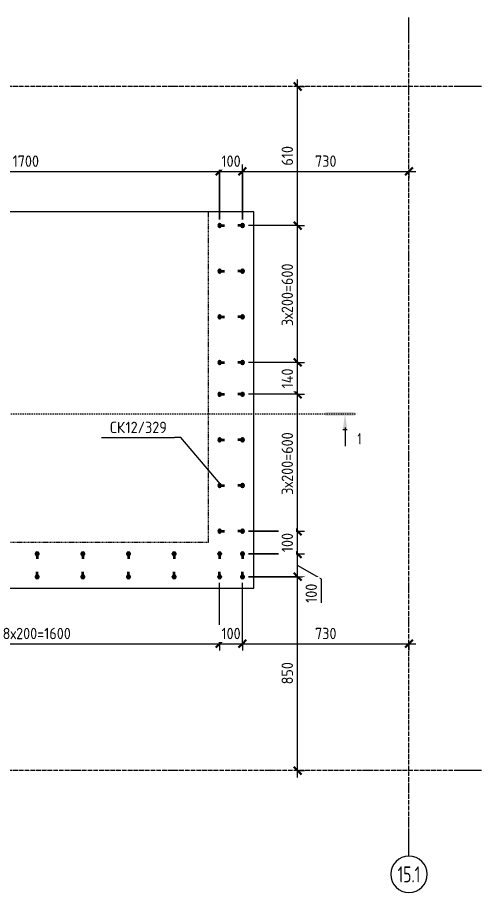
# Model space of a CAD drawing. Header units: millimetres. Extents: x 40349 to 61836, y -34600 to -479.
# Drawn here: x 59802 to 61836, y -34600 to -30763 of the extents above; entities that cross this region are included whole.
import ezdxf

# ---------------------------------------------------------------- set-up
doc = ezdxf.new("R2010")
doc.units = ezdxf.units.MM
for name, pattern in [('01 Штриховая _4 мм_', [6, 3.5, -2.5]), ('02 Штрихпунктирная _20 мм_', [25, 20, -2.5, 0, -2.5]), ('04 Пунктир 10мм', [10, 0, -10])]:
    doc.linetypes.add(name, pattern=pattern)
for name, color, linetype, lineweight in [('AA_Dim', 7, 'Continuous', 9), ('AA_Dim-20', 7, 'Continuous', 9), ('AA_Linii', 7, 'Continuous', 9), ('AA_Razrez', 7, 'Continuous', 9), ('AA_Vinoska', 7, 'Continuous', 9), ('AF_Stena_Опалубка', 253, 'Continuous', 20), ('KR_Armatura', 7, 'Continuous', 20), ('KR_Armatura_Tonkie', 7, 'Continuous', 20), ('KR_Fundament', 7, 'Continuous', 20), ('Оси', 7, 'Continuous', 9)]:
    doc.layers.add(name, color=color, linetype=linetype, lineweight=lineweight)
doc.styles.add('ISOCPEUR', font='isocpeur.TTF', dxfattribs={"width": 0.9, "height": 50})
doc.styles.add('ISOCPEUR_2', font='isocpeur.TTF', dxfattribs={"width": 0.7, "height": 70})
doc.styles.add('ISOCPEUR_4', font='isocpeur.TTF', dxfattribs={"width": 0.7, "height": 50})
doc.dimstyles.new('01_Точн_3_знака__непрозр_', dxfattribs={"dimscale": 304.8, "dimtxt": 50.137748, "dimasz": 0.111549, "dimexe": 0.098425, "dimexo": 0.065617, "dimgap": 0.016404, "dimtad": 1, "dimdec": 3, "dimrnd": 0.001, "dimdsep": 46, "dimtxsty": 'ISOCPEUR', "dimblk1": 'OBLIQUE', "dimblk2": 'OBLIQUE', "dimsah": 1, "dimcen": 0.09, "dimdle": 0.098425, "dimazin": 0, "dimtfac": 1, "dimtdec": 4, "dimtix": 1, "dimtmove": 1, "dimatfit": 3, "dimfxl": 1, "dimtvp": 1, "dimtfill": 1, "dimtolj": 1, "dimtzin": 0, "dimlwd": 18, "dimlwe": 18, "dimarcsym": 2})
doc.dimstyles.new('01_Точн_3_знака__непрозр__1', dxfattribs={"dimscale": 304.8, "dimtxt": 50.137748, "dimasz": 0.111549, "dimexe": 0.098425, "dimexo": 0.065617, "dimgap": 0.016404, "dimtad": 1, "dimdec": 3, "dimrnd": 0.001, "dimdsep": 46, "dimtxsty": 'ISOCPEUR', "dimblk1": 'OBLIQUE', "dimblk2": 'OBLIQUE', "dimsah": 1, "dimcen": 0.09, "dimdle": 0.098425, "dimazin": 0, "dimtfac": 1, "dimtdec": 4, "dimtix": 1, "dimtmove": 0, "dimatfit": 3, "dimfxl": 1, "dimtvp": 1, "dimtfill": 1, "dimtolj": 1, "dimtzin": 0, "dimlwd": 18, "dimlwe": 18, "dimarcsym": 2})

# ---------------------------------------------------------------- blocks, each defined once
blk = doc.blocks.new('351_Ряд стержней П переменный шаг _НесАрм_РабПлоск_ - Тип 1-3822820-ФП_Вып')
at = {"layer": 'KR_Armatura_Tonkie', "lineweight": 35}
for points in [[(-6, 664), (-4.4, 664.2), (-3, 664.8), (-1.8, 665.8), (-0.8, 667), (-0.2, 668.4), (0, 670), (-0.5, 672.3), (-0.8, 673), (-1.8, 674.2), (-3, 675.2), (-4.4, 675.8), (-6, 676), (-7.6, 675.8), (-9, 675.2), (-10.2, 674.2), (-11.5, 672.3), (-11.8, 671.6), (-12, 670), (-11.8, 668.4), (-11.2, 667), (-10.2, 665.8), (-9, 664.8), (-7.6, 664.2)], [(94, 664), (95.6, 664.2), (97, 664.8), (98.2, 665.8), (99.2, 667), (99.8, 668.4), (100, 670), (99.5, 672.3), (99.2, 673), (98.2, 674.2), (97, 675.2), (95.6, 675.8), (94, 676), (92.4, 675.8), (91, 675.2), (89.8, 674.2), (88.5, 672.3), (88.2, 671.6), (88, 670), (88.2, 668.4), (88.8, 667), (89.8, 665.8), (91, 664.8), (92.4, 664.2)], [(-6, 464), (-4.4, 464.2), (-3, 464.8), (-1.8, 465.8), (-0.8, 467), (-0.2, 468.4), (0, 470), (-0.2, 471.6), (-0.8, 473), (-1.8, 474.2), (-3, 475.2), (-4.4, 475.8), (-6, 476), (-7.6, 475.8), (-9, 475.2), (-10.2, 474.2), (-11.2, 473), (-11.8, 471.6), (-12, 470), (-11.8, 468.4), (-11.2, 467), (-10.2, 465.8), (-9, 464.8), (-7.6, 464.2)], [(94, 464), (95.6, 464.2), (97, 464.8), (98.2, 465.8), (99.2, 467), (99.8, 468.4), (100, 470), (99.8, 471.6), (99.2, 473), (98.2, 474.2), (97, 475.2), (95.6, 475.8), (94, 476), (92.4, 475.8), (91, 475.2), (89.8, 474.2), (88.8, 473), (88.2, 471.6), (88, 470), (88.4, 467.9), (88.8, 467), (89.8, 465.8), (91, 464.8), (92.4, 464.2)], [(-6, 264), (-4.4, 264.2), (-3, 264.8), (-1.8, 265.8), (-0.8, 267), (-0.2, 268.4), (0, 270), (-0.2, 271.6), (-0.8, 273), (-1.8, 274.2), (-3, 275.2), (-4.4, 275.8), (-6, 276), (-7.6, 275.8), (-9, 275.2), (-10.2, 274.2), (-11.2, 273), (-11.8, 271.6), (-12, 270), (-11.8, 268.4), (-11.2, 267), (-10.2, 265.8), (-9, 264.8), (-7.6, 264.2)], [(94, 264), (95.6, 264.2), (97, 264.8), (98.2, 265.8), (99.2, 267), (99.8, 268.4), (100, 270), (99.8, 271.6), (99.2, 273), (98.2, 274.2), (97, 275.2), (95.6, 275.8), (94, 276), (92.4, 275.8), (91, 275.2), (89.8, 274.2), (88.8, 273), (88.2, 271.6), (88, 270), (88.2, 268.4), (88.8, 267), (89.8, 265.8), (91, 264.8), (92.4, 264.2)], [(-6, 64), (-4.4, 64.2), (-3, 64.8), (-1.8, 65.8), (-0.8, 67), (-0.2, 68.4), (0, 70), (-0.2, 71.6), (-0.8, 73), (-1.8, 74.2), (-3, 75.2), (-4.4, 75.8), (-6, 76), (-7.6, 75.8), (-9, 75.2), (-10.2, 74.2), (-11.3, 72.8), (-11.8, 71.6), (-12, 70), (-11.8, 68.4), (-11.2, 67), (-10.2, 65.8), (-9, 64.8), (-7.6, 64.2)], [(94, 64), (95.6, 64.2), (97, 64.8), (98.2, 65.8), (99.2, 67), (99.8, 68.4), (100, 70), (99.8, 71.6), (99.2, 73), (98.2, 74.2), (97, 75.2), (95.6, 75.8), (94, 76), (92.4, 75.8), (91, 75.2), (89.8, 74.2), (88.7, 72.8), (88.2, 71.6), (88, 70), (88.2, 68.4), (88.8, 67), (89.8, 65.8), (91, 64.8), (92.4, 64.2)], [(-6, -76), (-4.4, -75.8), (-3, -75.2), (-1.8, -74.2), (-0.8, -73), (-0.2, -71.6), (0, -70), (-0.2, -68.4), (-0.8, -67), (-1.8, -65.8), (-3, -64.8), (-4.4, -64.2), (-6, -64), (-7.6, -64.2), (-9, -64.8), (-10.2, -65.8), (-11.2, -67), (-11.8, -68.4), (-12, -70), (-11.8, -71.6), (-11.2, -73), (-10.2, -74.2), (-9, -75.2), (-7.6, -75.8)], [(94, -76), (95.6, -75.8), (97, -75.2), (98.2, -74.2), (99.2, -73), (99.8, -71.6), (100, -70), (99.8, -68.4), (99.2, -67), (98.2, -65.8), (97, -64.8), (95.6, -64.2), (94, -64), (92.4, -64.2), (91, -64.8), (89.8, -65.8), (88.8, -67), (88.2, -68.4), (88, -70), (88.2, -71.6), (88.8, -73), (89.8, -74.2), (91, -75.2), (92.4, -75.8)], [(-6, -276), (-4.4, -275.8), (-3, -275.2), (-1.8, -274.2), (-0.8, -273), (-0.2, -271.6), (0, -270), (-0.2, -268.4), (-0.8, -267), (-1.8, -265.8), (-3, -264.8), (-4.4, -264.2), (-6, -264), (-7.6, -264.2), (-9, -264.8), (-10.2, -265.8), (-11.2, -267), (-11.8, -268.4), (-12, -270), (-11.8, -271.6), (-11.2, -273), (-10.2, -274.2), (-9, -275.2), (-7.6, -275.8)], [(94, -276), (95.6, -275.8), (97, -275.2), (98.2, -274.2), (99.2, -273), (99.8, -271.6), (100, -270), (99.5, -267.8), (99.2, -267), (98.2, -265.8), (97, -264.8), (95.6, -264.2), (94, -264), (92.4, -264.2), (91, -264.8), (89.8, -265.8), (88.5, -267.8), (88.2, -268.4), (88, -270), (88.2, -271.6), (88.8, -273), (89.8, -274.2), (91, -275.2), (92.4, -275.8)], [(-6, -476), (-4.4, -475.8), (-3, -475.2), (-1.8, -474.2), (-0.8, -473), (-0.2, -471.6), (0, -470), (-0.2, -468.4), (-0.8, -467), (-1.8, -465.8), (-3, -464.8), (-4.4, -464.2), (-6, -464), (-7.6, -464.2), (-9, -464.8), (-10.2, -465.8), (-11.2, -467), (-11.8, -468.4), (-12, -470), (-11.6, -472.1), (-11.2, -473), (-10.2, -474.2), (-9, -475.2), (-7.6, -475.8)], [(94, -476), (95.6, -475.8), (97, -475.2), (98.2, -474.2), (99.2, -473), (99.8, -471.6), (100, -470), (99.8, -468.4), (99.2, -467), (98.2, -465.8), (97, -464.8), (95.6, -464.2), (94, -464), (92.4, -464.2), (91, -464.8), (89.8, -465.8), (88.8, -467), (88.2, -468.4), (88, -470), (88.4, -472.1), (88.8, -473), (89.8, -474.2), (91, -475.2), (92.4, -475.8)], [(-6, -676), (-4.4, -675.8), (-3, -675.2), (-1.8, -674.2), (-0.8, -673), (-0.2, -671.6), (0, -670), (-0.2, -668.4), (-0.8, -667), (-1.8, -665.8), (-3, -664.8), (-4.4, -664.2), (-6, -664), (-7.6, -664.2), (-9, -664.8), (-10.2, -665.8), (-11.2, -667), (-11.8, -668.4), (-12, -670), (-11.8, -671.6), (-11.2, -673), (-10.2, -674.2), (-9, -675.2), (-7.6, -675.8)], [(94, -676), (95.6, -675.8), (97, -675.2), (98.2, -674.2), (99.2, -673), (99.8, -671.6), (100, -670), (99.8, -668.4), (99.2, -667), (98.2, -665.8), (97, -664.8), (95.6, -664.2), (94, -664), (92.4, -664.2), (91, -664.8), (89.8, -665.8), (88.8, -667), (88.2, -668.4), (88, -670), (88.2, -671.6), (88.8, -673), (89.8, -674.2), (91, -675.2), (92.4, -675.8)]]:
    blk.add_hatch(color=256, dxfattribs=at).paths.add_polyline_path(points)
at = {"layer": 'KR_Armatura'}
for centre in [(-6, 670), (94, 670), (-6, 470), (94, 470), (-6, 270), (94, 270), (-6, 70), (94, 70), (-6, -70), (94, -70), (-6, -270), (94, -270), (-6, -470), (94, -470), (-6, -670), (94, -670)]:
    blk.add_circle(centre, 6, dxfattribs=at)
at = {"layer": 'KR_Armatura_Tonkie', "lineweight": 35}
for p, q in [((0, 670), (15, 670)), ((88, 670), (73, 670)), ((0, 470), (15, 470)), ((88, 470), (73, 470)), ((0, 270), (15, 270)), ((88, 270), (73, 270)), ((0, 70), (15, 70)), ((88, 70), (73, 70)), ((0, -70), (15, -70)), ((88, -70), (73, -70)), ((0, -270), (15, -270)), ((88, -270), (73, -270)), ((0, -470), (15, -470)), ((88, -470), (73, -470)), ((0, -670), (15, -670)), ((88, -670), (73, -670))]:
    blk.add_line(p, q, dxfattribs=at)
for centre, start, end in [((-6, 670), 360, 180), ((-6, 670), 180, 360), ((94, 670), 0, 180), ((94, 670), 180, 360), ((-6, 470), 360, 180), ((-6, 470), 180, 360), ((94, 470), 0, 180), ((94, 470), 180, 360), ((-6, 270), 360, 180), ((-6, 270), 180, 360), ((94, 270), 0, 180), ((94, 270), 180, 360), ((-6, 70), 360, 180), ((-6, 70), 180, 360), ((94, 70), 0, 180), ((94, 70), 180, 360), ((-6, -70), 360, 180), ((-6, -70), 180, 360), ((94, -70), 0, 180), ((94, -70), 180, 360), ((-6, -270), 360, 180), ((94, -270), 0, 180), ((-6, -270), 180, 360), ((94, -270), 180, 360), ((-6, -470), 360, 180), ((-6, -470), 180, 360), ((94, -470), 0, 180), ((94, -470), 180, 360), ((-6, -670), 360, 180), ((-6, -670), 180, 0), ((94, -670), 0, 180), ((94, -670), 180, 360)]:
    blk.add_arc(centre, 6, start, end, dxfattribs=at)
blk = doc.blocks.new('351_Ряд стержней П переменный шаг _НесАрм_РабПлоск_ - Тип 1-3822415-ФП_Вып')
at = {"layer": 'KR_Armatura_Tonkie', "lineweight": 35}
for points in [[(0, 850), (-0.2, 851.6), (-0.8, 853), (-1.8, 854.2), (-3, 855.2), (-4.4, 855.8), (-6, 856), (-7.6, 855.8), (-9, 855.2), (-10.2, 854.2), (-11.2, 853), (-11.8, 851.6), (-12, 850), (-11.8, 848.4), (-11.2, 847), (-10.2, 845.8), (-9, 844.8), (-7.6, 844.2), (-6, 844), (-4.1, 844.3), (-3, 844.8), (-1.8, 845.8), (-0.8, 847), (-0.2, 848.4)], [(100, 850), (99.8, 851.6), (99.2, 853), (98.2, 854.2), (97, 855.2), (95.6, 855.8), (94, 856), (92.4, 855.8), (91, 855.2), (89.8, 854.2), (88.8, 853), (88.2, 851.6), (88, 850), (88.2, 848.4), (88.8, 847), (89.8, 845.8), (91.2, 844.7), (92.4, 844.2), (94, 844), (95.6, 844.2), (97, 844.8), (98.2, 845.8), (99.2, 847), (99.8, 848.4)], [(0, 750), (-0.2, 751.6), (-0.8, 753), (-1.8, 754.2), (-3, 755.2), (-4.4, 755.8), (-6, 756), (-7.6, 755.8), (-9, 755.2), (-10.2, 754.2), (-11.2, 753), (-11.8, 751.6), (-12, 750), (-11.8, 748.4), (-11.2, 747), (-10.2, 745.8), (-9, 744.8), (-7.6, 744.2), (-6, 744), (-4.1, 744.3), (-3, 744.8), (-1.8, 745.8), (-0.8, 747), (-0.2, 748.4)], [(100, 750), (99.8, 751.6), (99.2, 753), (98.2, 754.2), (97, 755.2), (95.6, 755.8), (94, 756), (92.4, 755.8), (91, 755.2), (89.8, 754.2), (88.8, 753), (88.2, 751.6), (88, 750), (88.2, 748.4), (88.8, 747), (89.8, 745.8), (91.2, 744.7), (92.4, 744.2), (94, 744), (95.6, 744.2), (97, 744.8), (98.2, 745.8), (99.2, 747), (99.8, 748.4)], [(0, 550), (-0.2, 551.6), (-0.8, 553), (-1.8, 554.2), (-3, 555.2), (-4.4, 555.8), (-6, 556), (-7.6, 555.8), (-9, 555.2), (-10.2, 554.2), (-11.2, 553), (-11.8, 551.6), (-12, 550), (-11.8, 548.4), (-11.2, 547), (-10.2, 545.8), (-9, 544.8), (-7.6, 544.2), (-6, 544), (-4.1, 544.3), (-3, 544.8), (-1.8, 545.8), (-0.8, 547), (-0.2, 548.4)], [(100, 550), (99.8, 551.6), (99.2, 553), (98.2, 554.2), (97, 555.2), (95.6, 555.8), (94, 556), (92.4, 555.8), (91, 555.2), (89.8, 554.2), (88.8, 553), (88.2, 551.6), (88, 550), (88.2, 548.4), (88.8, 547), (89.8, 545.8), (91.2, 544.7), (92.4, 544.2), (94, 544), (95.6, 544.2), (97, 544.8), (98.2, 545.8), (99.2, 547), (99.8, 548.4)], [(0, 350), (-0.2, 351.6), (-0.8, 353), (-1.8, 354.2), (-3, 355.2), (-4.4, 355.8), (-6, 356), (-7.6, 355.8), (-9, 355.2), (-10.2, 354.2), (-11.2, 353), (-11.8, 351.6), (-12, 350), (-11.8, 348.4), (-11.2, 347), (-10.2, 345.8), (-9, 344.8), (-7.6, 344.2), (-6, 344), (-4.1, 344.3), (-3, 344.8), (-1.8, 345.8), (-0.8, 347), (-0.2, 348.7)], [(100, 350), (99.8, 351.6), (99.2, 353), (98.2, 354.2), (97, 355.2), (95.6, 355.8), (94, 356), (92.4, 355.8), (91, 355.2), (89.8, 354.2), (88.8, 353), (88.2, 351.6), (88, 350), (88.2, 348.4), (88.8, 347), (89.8, 345.8), (91, 344.8), (92.4, 344.2), (94, 344), (95.6, 344.2), (97, 344.8), (98.2, 345.8), (99.2, 347), (99.8, 348.7)], [(0, 150), (-0.2, 151.6), (-0.8, 153), (-1.8, 154.2), (-3.4, 155.4), (-4.4, 155.8), (-6, 156), (-7.6, 155.8), (-9, 155.2), (-10.2, 154.2), (-11.2, 153), (-11.8, 151.6), (-12, 150), (-11.8, 148.4), (-11.2, 147), (-10.2, 145.8), (-9, 144.8), (-7.6, 144.2), (-6, 144), (-4.1, 144.3), (-3, 144.8), (-1.8, 145.8), (-0.8, 147), (-0.2, 148.4)], [(100, 150), (99.8, 151.6), (99.2, 153), (98.2, 154.2), (96.6, 155.4), (95.6, 155.8), (94, 156), (92.4, 155.8), (91, 155.2), (89.8, 154.2), (88.8, 153), (88.2, 151.6), (88, 150), (88.2, 148.4), (88.8, 147), (89.8, 145.8), (91.2, 144.7), (92.4, 144.2), (94, 144), (95.6, 144.2), (97, 144.8), (98.2, 145.8), (99.2, 147), (99.8, 148.4)], [(0, -50), (-0.2, -48.4), (-0.8, -47), (-1.8, -45.8), (-3, -44.8), (-4.4, -44.2), (-6, -44), (-7.6, -44.2), (-9, -44.8), (-10.2, -45.8), (-11.2, -47), (-11.8, -48.4), (-12, -50), (-11.8, -51.6), (-11.2, -53), (-10.2, -54.2), (-9, -55.2), (-7.6, -55.8), (-6, -56), (-4.1, -55.7), (-3, -55.2), (-1.8, -54.2), (-0.8, -53), (-0.2, -51.6)], [(100, -50), (99.8, -48.4), (99.2, -47), (98.2, -45.8), (97, -44.8), (95.6, -44.2), (94, -44), (92.4, -44.2), (91, -44.8), (89.8, -45.8), (88.8, -47), (88.2, -48.4), (88, -50), (88.2, -51.6), (88.8, -53), (89.8, -54.2), (91.2, -55.3), (92.4, -55.8), (94, -56), (95.6, -55.8), (97, -55.2), (98.2, -54.2), (99.2, -53), (99.8, -51.6)], [(0, -250), (-0.2, -248.4), (-0.8, -247), (-1.8, -245.8), (-3, -244.8), (-4.4, -244.2), (-6, -244), (-7.6, -244.2), (-9, -244.8), (-10.2, -245.8), (-11.2, -247), (-11.8, -248.4), (-12, -250), (-11.8, -251.6), (-11.2, -253), (-10.2, -254.2), (-9, -255.2), (-7.6, -255.8), (-6, -256), (-4.1, -255.7), (-3, -255.2), (-1.8, -254.2), (-0.7, -252.9), (-0.2, -251.6)], [(100, -250), (99.8, -248.4), (99.2, -247), (98.2, -245.8), (97, -244.8), (95.6, -244.2), (94, -244), (92.4, -244.2), (91, -244.8), (89.8, -245.8), (88.8, -247), (88.2, -248.4), (88, -250), (88.2, -251.6), (88.8, -253), (89.8, -254.2), (91, -255.2), (92.4, -255.8), (94, -256), (95.6, -255.8), (97, -255.2), (98.2, -254.2), (99.3, -252.9), (99.8, -251.6)], [(0, -450), (-0.2, -448.4), (-0.8, -447), (-1.8, -445.8), (-3, -444.8), (-4.4, -444.2), (-6, -444), (-7.6, -444.2), (-9, -444.8), (-10.2, -445.8), (-11.2, -447), (-11.8, -448.4), (-12, -450), (-11.8, -451.6), (-11.2, -453), (-10.2, -454.2), (-9, -455.2), (-7.6, -455.8), (-6, -456), (-4.1, -455.7), (-3, -455.2), (-1.8, -454.2), (-0.8, -453), (-0.2, -451.6)], [(100, -450), (99.8, -448.4), (99.2, -447), (98.2, -445.8), (97, -444.8), (95.6, -444.2), (94, -444), (92.4, -444.2), (91, -444.8), (89.4, -446.2), (88.8, -447), (88.2, -448.4), (88, -450), (88.2, -451.6), (88.8, -453), (89.8, -454.2), (91.2, -455.3), (92.4, -455.8), (94, -456), (95.6, -455.8), (97, -455.2), (98.2, -454.2), (99.2, -453), (99.8, -451.6)], [(0, -650), (-0.2, -648.4), (-0.8, -647), (-1.8, -645.8), (-3, -644.8), (-4.4, -644.2), (-6, -644), (-7.6, -644.2), (-9, -644.8), (-10.2, -645.8), (-11.2, -647), (-11.8, -648.4), (-12, -650), (-11.8, -651.6), (-11.2, -653), (-10.2, -654.2), (-9, -655.2), (-7.6, -655.8), (-6, -656), (-4.1, -655.7), (-3, -655.2), (-1.8, -654.2), (-0.8, -653), (-0.2, -651.6)], [(100, -650), (99.8, -648.4), (99.2, -647), (98.2, -645.8), (97, -644.8), (95.6, -644.2), (94, -644), (92.4, -644.2), (91, -644.8), (89.8, -645.8), (88.8, -647), (88.2, -648.4), (88, -650), (88.2, -651.6), (88.8, -653), (89.8, -654.2), (91.2, -655.3), (92.4, -655.8), (94, -656), (95.6, -655.8), (97, -655.2), (98.2, -654.2), (99.2, -653), (99.8, -651.6)], [(0, -850), (-0.2, -848.4), (-0.8, -847), (-1.8, -845.8), (-3, -844.8), (-4.4, -844.2), (-6, -844), (-7.6, -844.2), (-9, -844.8), (-10.2, -845.8), (-11.2, -847), (-11.8, -848.4), (-12, -850), (-11.8, -851.6), (-11.2, -853), (-10.2, -854.2), (-9, -855.2), (-7.6, -855.8), (-6, -856), (-4.1, -855.7), (-3, -855.2), (-1.8, -854.2), (-0.8, -853), (-0.2, -851.6)], [(100, -850), (99.8, -848.4), (99.2, -847), (98.2, -845.8), (97, -844.8), (95.6, -844.2), (94, -844), (92.4, -844.2), (91, -844.8), (89.8, -845.8), (88.8, -847), (88.2, -848.4), (88, -850), (88.2, -851.6), (88.8, -853), (90, -854.4), (91, -855.2), (92.4, -855.8), (94, -856), (95.6, -855.8), (97, -855.2), (98.2, -854.2), (99.2, -853), (99.8, -851.6)]]:
    blk.add_hatch(color=256, dxfattribs=at).paths.add_polyline_path(points)
at = {"layer": 'KR_Armatura'}
for centre in [(-6, 850), (94, 850), (-6, 750), (94, 750), (-6, 550), (94, 550), (-6, 350), (94, 350), (-6, 150), (94, 150), (-6, -50), (94, -50), (-6, -250), (94, -250), (-6, -450), (94, -450), (-6, -650), (94, -650), (-6, -850), (94, -850)]:
    blk.add_circle(centre, 6, dxfattribs=at)
at = {"layer": 'KR_Armatura_Tonkie', "lineweight": 35}
for p, q in [((0, 850), (15, 850)), ((88, 850), (73, 850)), ((0, 750), (15, 750)), ((88, 750), (73, 750)), ((0, 550), (15, 550)), ((88, 550), (73, 550)), ((0, 350), (15, 350)), ((88, 350), (73, 350)), ((0, 150), (15, 150)), ((88, 150), (73, 150)), ((0, -50), (15, -50)), ((88, -50), (73, -50)), ((0, -250), (15, -250)), ((88, -250), (73, -250)), ((0, -450), (15, -450)), ((88, -450), (73, -450)), ((0, -650), (15, -650)), ((88, -650), (73, -650)), ((0, -850), (15, -850)), ((88, -850), (73, -850))]:
    blk.add_line(p, q, dxfattribs=at)
for centre, start, end in [((-6, 850), 360, 180), ((-6, 850), 180, 360), ((94, 850), 0, 180), ((94, 850), 180, 360), ((-6, 750), 360, 180), ((-6, 750), 180, 360), ((94, 750), 0, 180), ((94, 750), 180, 360), ((-6, 550), 360, 180), ((-6, 550), 180, 360), ((94, 550), 0, 180), ((94, 550), 180, 360), ((-6, 350), 360, 180), ((-6, 350), 180, 360), ((94, 350), 0, 180), ((94, 350), 180, 360), ((-6, 150), 360, 180), ((94, 150), 0, 180), ((-6, 150), 180, 360), ((94, 150), 180, 360), ((-6, -50), 360, 180), ((-6, -50), 180, 360), ((94, -50), 0, 180), ((94, -50), 180, 360), ((-6, -250), 360, 180), ((-6, -250), 180, 360), ((94, -250), 0, 180), ((94, -250), 180, 360), ((-6, -450), 360, 180), ((-6, -450), 180, 360), ((94, -450), 0, 180), ((94, -450), 180, 360), ((-6, -650), 360, 180), ((-6, -650), 180, 360), ((94, -650), 0, 180), ((94, -650), 180, 360), ((-6, -850), 360, 180), ((94, -850), 0, 180), ((-6, -850), 180, 360), ((94, -850), 180, 360)]:
    blk.add_arc(centre, 6, start, end, dxfattribs=at)
blk = doc.blocks.new('Разрез - Номер узла_ сзади-394133-ФП_Вып')
at = {"layer": 'AA_Razrez'}
for points in [[(7.33, 0.4), (7.33, -0.39), (0.87, -0.39), (0.87, 0.4)], [(3.5, -3.53), (2.5, -3.53), (3, 0)]]:
    blk.add_hatch(color=256, dxfattribs=at).paths.add_polyline_path(points)
for p, q in [((2.5, -3.53), (3.5, -3.53)), ((3, -3), (3, -7.1))]:
    blk.add_line(p, q, dxfattribs=at)
blk = doc.blocks.new('DIMBLOCK74-ФП_Вып')
at = {"layer": 'AA_Dim-20', "lineweight": 18}
for p, q in [((59088, -33508.9), (59088, -33241)), ((60688, -33508.9), (60688, -33241)), ((60788, -33508.9), (60788, -33241)), ((59088, -33508.9), (60688, -33508.9)), ((59088, -33508.9), (59088, -33538.9)), ((60688, -33508.9), (60688, -33538.9)), ((60788, -33508.9), (60788, -33538.9))]:
    blk.add_line(p, q, dxfattribs=at)
at = {"layer": 'AA_Dim-20', "lineweight": 30}
for p, q in [((59088, -33508.9), (59105, -33491.9)), ((60688, -33508.9), (60705, -33491.9)), ((60788, -33508.9), (60805, -33491.9)), ((59088, -33508.9), (59071, -33525.9)), ((60688, -33508.9), (60671, -33525.9)), ((60788, -33508.9), (60771, -33525.9))]:
    blk.add_line(p, q, dxfattribs=at)
at = {"layer": 'AA_Dim-20', "color": 0, "lineweight": 18, "insert": (59736.7, -33438.8), "char_height": 50, "width": 363.262, "attachment_point": 1, "line_spacing_factor": 1.135194, "style": 'ISOCPEUR', "bg_fill": 3, "box_fill_scale": 1.25, "bg_fill_color": 256, "bg_fill_true_color": 13158600, "bg_fill_transparency": 0}
blk.add_mtext('8х200=1600', dxfattribs=at)
blk = doc.blocks.new('_None')
blk = doc.blocks.new('DIMBLOCK75-ФП_Вып')
at = {"layer": 'AA_Dim-20', "lineweight": 18}
for p, q in [((60688, -33508.9), (60688, -33241)), ((60788, -33508.9), (60788, -33241)), ((60688, -33508.9), (60788, -33508.9)), ((60688, -33508.9), (60688, -33538.9)), ((60788, -33508.9), (60788, -33538.9)), ((61518, -33508.9), (61518, -33504.9)), ((61518, -33508.9), (61518, -33538.9))]:
    blk.add_line(p, q, dxfattribs=at)
at = {"layer": 'AA_Dim-20', "lineweight": 30}
for p, q in [((60688, -33508.9), (60705, -33491.9)), ((60788, -33508.9), (60805, -33491.9)), ((61518, -33508.9), (61535, -33491.9)), ((60688, -33508.9), (60671, -33525.9)), ((60788, -33508.9), (60771, -33525.9)), ((61518, -33508.9), (61501, -33525.9))]:
    blk.add_line(p, q, dxfattribs=at)
at = {"layer": 'AA_Dim-20', "color": 0, "lineweight": 18, "insert": (60695.9, -33438.8), "char_height": 50, "width": 101.032, "attachment_point": 1, "line_spacing_factor": 1.135194, "style": 'ISOCPEUR', "bg_fill": 3, "box_fill_scale": 1.25, "bg_fill_color": 256, "bg_fill_true_color": 13158600, "bg_fill_transparency": 0}
blk.add_mtext('100', dxfattribs=at)
blk = doc.blocks.new('DIMBLOCK76-ФП_Вып')
at = {"layer": 'AA_Dim-20', "lineweight": 18}
for p, q in [((60788, -33508.9), (60788, -33241)), ((60788, -33508.9), (61548, -33508.9)), ((60788, -33508.9), (60788, -33538.9)), ((61518, -33508.9), (61518, -33504.9)), ((61518, -33508.9), (61518, -33538.9))]:
    blk.add_line(p, q, dxfattribs=at)
at = {"layer": 'AA_Dim-20', "lineweight": 30}
for p, q in [((60788, -33508.9), (60805, -33491.9)), ((61518, -33508.9), (61535, -33491.9)), ((60788, -33508.9), (60771, -33525.9)), ((61518, -33508.9), (61501, -33525.9))]:
    blk.add_line(p, q, dxfattribs=at)
at = {"layer": 'AA_Dim-20', "color": 0, "lineweight": 18, "insert": (61106.2, -33438.8), "char_height": 50, "width": 112.384, "attachment_point": 1, "line_spacing_factor": 1.135194, "style": 'ISOCPEUR', "bg_fill": 3, "box_fill_scale": 1.25, "bg_fill_color": 256, "bg_fill_true_color": 13158600, "bg_fill_transparency": 0}
blk.add_mtext('730', dxfattribs=at)
blk = doc.blocks.new('DIMBLOCK88-ФП_Вып')
at = {"layer": 'AA_Dim-20', "lineweight": 30}
for p, q in [((61029.7, -32275), (61012.7, -32258)), ((61029.7, -32275), (61046.7, -32292)), ((61029.7, -32415), (61012.7, -32398)), ((61029.7, -32415), (61046.7, -32432)), ((61029.7, -33015), (61012.7, -32998)), ((61029.7, -33015), (61046.7, -33032))]:
    blk.add_line(p, q, dxfattribs=at)
at = {"layer": 'AA_Dim-20', "lineweight": 18}
for p, q in [((61029.7, -32275), (60814, -32275)), ((61029.7, -32275), (61059.7, -32275)), ((61029.7, -32415), (60814, -32415)), ((61029.7, -33045), (61029.7, -32415)), ((61029.7, -32415), (61059.7, -32415)), ((61029.7, -33015), (60814, -33015)), ((61029.7, -33015), (61059.7, -33015))]:
    blk.add_line(p, q, dxfattribs=at)
at = {"layer": 'AA_Dim-20', "color": 0, "lineweight": 18, "insert": (60959.6, -32855.5), "char_height": 50, "width": 337.153, "attachment_point": 1, "rotation": 90, "line_spacing_factor": 1.135194, "style": 'ISOCPEUR', "bg_fill": 3, "box_fill_scale": 1.25, "bg_fill_color": 256, "bg_fill_true_color": 13158600, "bg_fill_transparency": 0}
blk.add_mtext('3х200=600', dxfattribs=at)
blk = doc.blocks.new('DIMBLOCK89-ФП_Вып')
at = {"layer": 'AA_Dim-20', "lineweight": 30}
for p, q in [((61029.7, -32275), (61012.7, -32258)), ((61029.7, -32275), (61046.7, -32292)), ((61029.7, -32415), (61012.7, -32398)), ((61029.7, -32415), (61046.7, -32432))]:
    blk.add_line(p, q, dxfattribs=at)
at = {"layer": 'AA_Dim-20', "lineweight": 18}
for p, q in [((61029.7, -32275), (60814, -32275)), ((61029.7, -32415), (61029.7, -32275)), ((61029.7, -32275), (61059.7, -32275)), ((61029.7, -32415), (60814, -32415)), ((61029.7, -32415), (61059.7, -32415))]:
    blk.add_line(p, q, dxfattribs=at)
at = {"layer": 'AA_Dim-20', "color": 0, "lineweight": 18, "insert": (60959.6, -32389), "char_height": 50, "width": 105.573, "attachment_point": 1, "rotation": 90, "line_spacing_factor": 1.135194, "style": 'ISOCPEUR', "bg_fill": 3, "box_fill_scale": 1.25, "bg_fill_color": 256, "bg_fill_true_color": 13158600, "bg_fill_transparency": 0}
blk.add_mtext('140', dxfattribs=at)
blk = doc.blocks.new('DIMBLOCK90-ФП_Вып')
at = {"layer": 'AA_Dim-20', "lineweight": 30}
for p, q in [((61029.7, -31065), (61012.7, -31048)), ((61029.7, -31065), (61046.7, -31082)), ((61029.7, -31675), (61012.7, -31658)), ((61029.7, -31675), (61046.7, -31692)), ((61029.7, -32275), (61012.7, -32258)), ((61029.7, -32275), (61046.7, -32292))]:
    blk.add_line(p, q, dxfattribs=at)
at = {"layer": 'AA_Dim-20', "lineweight": 18}
for p, q in [((61029.7, -31065), (61025.7, -31065)), ((61029.7, -31065), (61059.7, -31065)), ((61029.7, -31675), (60814, -31675)), ((61029.7, -32275), (61029.7, -31675)), ((61029.7, -31675), (61059.7, -31675)), ((61029.7, -32275), (60814, -32275)), ((61029.7, -32275), (61059.7, -32275))]:
    blk.add_line(p, q, dxfattribs=at)
at = {"layer": 'AA_Dim-20', "color": 0, "lineweight": 18, "insert": (60959.6, -32115.5), "char_height": 50, "width": 337.153, "attachment_point": 1, "rotation": 90, "line_spacing_factor": 1.135194, "style": 'ISOCPEUR', "bg_fill": 3, "box_fill_scale": 1.25, "bg_fill_color": 256, "bg_fill_true_color": 13158600, "bg_fill_transparency": 0}
blk.add_mtext('3х200=600', dxfattribs=at)
blk = doc.blocks.new('DIMBLOCK91-ФП_Вып')
at = {"layer": 'AA_Dim-20', "lineweight": 18}
for p, q in [((61029.7, -31675), (61029.7, -31035)), ((61029.7, -31065), (61025.7, -31065)), ((61029.7, -31065), (61059.7, -31065)), ((61029.7, -31675), (60814, -31675)), ((61029.7, -31675), (61059.7, -31675))]:
    blk.add_line(p, q, dxfattribs=at)
at = {"layer": 'AA_Dim-20', "lineweight": 30}
for p, q in [((61029.7, -31065), (61012.7, -31048)), ((61029.7, -31065), (61046.7, -31082)), ((61029.7, -31675), (61012.7, -31658)), ((61029.7, -31675), (61046.7, -31692))]:
    blk.add_line(p, q, dxfattribs=at)
at = {"layer": 'AA_Dim-20', "color": 0, "lineweight": 18, "insert": (60959.6, -31412.1), "char_height": 50, "width": 101.032, "attachment_point": 1, "rotation": 90, "line_spacing_factor": 1.135194, "style": 'ISOCPEUR', "bg_fill": 3, "box_fill_scale": 1.25, "bg_fill_color": 256, "bg_fill_true_color": 13158600, "bg_fill_transparency": 0}
blk.add_mtext('610', dxfattribs=at)
blk = doc.blocks.new('DIMBLOCK92-ФП_Вып')
at = {"layer": 'AA_Dim-20', "lineweight": 18}
for p, q in [((60814, -33215), (61059.7, -33215)), ((61029.7, -33215), (60814, -33215)), ((61029.7, -34095), (61029.7, -33215)), ((61025.7, -34065), (61059.7, -34065)), ((61029.7, -34065), (61025.7, -34065))]:
    blk.add_line(p, q, dxfattribs=at)
at = {"layer": 'AA_Dim-20', "lineweight": 30}
for p, q in [((61029.7, -33215), (61012.7, -33198)), ((61029.7, -33215), (61046.7, -33232)), ((61029.7, -34065), (61012.7, -34048)), ((61029.7, -34065), (61046.7, -34082))]:
    blk.add_line(p, q, dxfattribs=at)
at = {"layer": 'AA_Dim-20', "color": 0, "lineweight": 18, "insert": (60959.6, -33686.8), "char_height": 50, "width": 112.384, "attachment_point": 1, "rotation": 90, "line_spacing_factor": 1.135194, "style": 'ISOCPEUR', "bg_fill": 3, "box_fill_scale": 1.25, "bg_fill_color": 256, "bg_fill_true_color": 13158600, "bg_fill_transparency": 0}
blk.add_mtext('850', dxfattribs=at)
blk = doc.blocks.new('_Oblique')
at = {"color": 0, "linetype": 'ByBlock', "lineweight": -2}
blk.add_line((-0.5, -0.5), (0.5, 0.5), dxfattribs=at)
blk = doc.blocks.new('DIMBLOCK93-ФП_Вып')
at = {"layer": 'AA_Dim-20', "lineweight": 30}
for p, q in [((61029.7, -33115), (61012.7, -33098)), ((61029.7, -33115), (61046.7, -33132)), ((61029.7, -33215), (61012.7, -33198)), ((61029.7, -33215), (61046.7, -33232))]:
    blk.add_line(p, q, dxfattribs=at)
at = {"layer": 'AA_Dim-20', "lineweight": 18}
for p, q in [((60814, -33115), (61059.7, -33115)), ((61029.7, -33115), (60814, -33115)), ((61029.7, -33215), (61029.7, -33115)), ((61134.7, -33225.3), (61029.7, -33165)), ((60814, -33215), (61059.7, -33215)), ((61029.7, -33215), (60814, -33215)), ((61134.7, -33329.5), (61134.7, -33225.3))]:
    blk.add_line(p, q, dxfattribs=at)
at = {"layer": 'AA_Dim-20', "color": 0, "lineweight": 18, "insert": (61064.6, -33329.5), "char_height": 50, "width": 101.032, "attachment_point": 1, "rotation": 90, "line_spacing_factor": 1.135194, "style": 'ISOCPEUR', "bg_fill": 3, "box_fill_scale": 1.25, "bg_fill_color": 256, "bg_fill_true_color": 13158600, "bg_fill_transparency": 0}
blk.add_mtext('100', dxfattribs=at)
blk = doc.blocks.new('DIMBLOCK94-ФП_Вып')
at = {"layer": 'AA_Dim-20', "lineweight": 18}
for p, q in [((61029.7, -33115), (61029.7, -32985)), ((60814, -33015), (61059.7, -33015)), ((61029.7, -33015), (60814, -33015)), ((60814, -33115), (61059.7, -33115)), ((61029.7, -33115), (60814, -33115))]:
    blk.add_line(p, q, dxfattribs=at)
at = {"layer": 'AA_Dim-20', "lineweight": 30}
for p, q in [((61029.7, -33015), (61012.7, -32998)), ((61029.7, -33015), (61046.7, -33032)), ((61029.7, -33115), (61012.7, -33098)), ((61029.7, -33115), (61046.7, -33132))]:
    blk.add_line(p, q, dxfattribs=at)
at = {"layer": 'AA_Dim-20', "color": 0, "lineweight": 18, "insert": (60959.6, -33107.1), "char_height": 50, "width": 101.032, "attachment_point": 1, "rotation": 90, "line_spacing_factor": 1.135194, "style": 'ISOCPEUR', "bg_fill": 3, "box_fill_scale": 1.25, "bg_fill_color": 256, "bg_fill_true_color": 13158600, "bg_fill_transparency": 0}
blk.add_mtext('100', dxfattribs=at)
blk = doc.blocks.new('Ось сетки - d_4мм-2765513-ФП_Вып')
at = {"layer": 'Оси'}
for start, end in [(360, 180), (360, 180), (180, 360), (180, 360)]:
    blk.add_arc((0, 0), 4, start, end, dxfattribs=at)
blk = doc.blocks.new('DIMBLOCK98-ФП_Вып')
at = {"layer": 'AA_Dim-20', "lineweight": 18}
for p, q in [((58988, -31649), (58988, -31407.6)), ((60688, -31649), (60688, -31407.6)), ((58988, -31437.6), (60688, -31437.6)), ((58988, -31437.6), (58988, -31649)), ((60688, -31437.6), (60688, -31649))]:
    blk.add_line(p, q, dxfattribs=at)
at = {"layer": 'AA_Dim-20', "lineweight": 30}
for p, q in [((58988, -31437.6), (59005, -31420.6)), ((60688, -31437.6), (60705, -31420.6)), ((58988, -31437.6), (58971, -31454.6)), ((60688, -31437.6), (60671, -31454.6))]:
    blk.add_line(p, q, dxfattribs=at)
at = {"layer": 'AA_Dim-20', "color": 0, "lineweight": 18, "insert": (59780.3, -31367.5), "char_height": 50, "width": 138.494, "attachment_point": 1, "line_spacing_factor": 1.135194, "style": 'ISOCPEUR', "bg_fill": 3, "box_fill_scale": 1.25, "bg_fill_color": 256, "bg_fill_true_color": 13158600, "bg_fill_transparency": 0}
blk.add_mtext('1700', dxfattribs=at)
blk = doc.blocks.new('DIMBLOCK99-ФП_Вып')
at = {"layer": 'AA_Dim-20', "lineweight": 18}
for p, q in [((60688, -31649), (60688, -31407.6)), ((60788, -31649), (60788, -31407.6)), ((60688, -31437.6), (60788, -31437.6)), ((60688, -31437.6), (60688, -31649)), ((60788, -31437.6), (60788, -31649))]:
    blk.add_line(p, q, dxfattribs=at)
at = {"layer": 'AA_Dim-20', "lineweight": 30}
for p, q in [((60688, -31437.6), (60705, -31420.6)), ((60788, -31437.6), (60805, -31420.6)), ((60688, -31437.6), (60671, -31454.6)), ((60788, -31437.6), (60771, -31454.6))]:
    blk.add_line(p, q, dxfattribs=at)
at = {"layer": 'AA_Dim-20', "color": 0, "lineweight": 18, "insert": (60695.9, -31367.5), "char_height": 50, "width": 101.032, "attachment_point": 1, "line_spacing_factor": 1.135194, "style": 'ISOCPEUR', "bg_fill": 3, "box_fill_scale": 1.25, "bg_fill_color": 256, "bg_fill_true_color": 13158600, "bg_fill_transparency": 0}
blk.add_mtext('100', dxfattribs=at)
blk = doc.blocks.new('DIMBLOCK100-ФП_Вып')
at = {"layer": 'AA_Dim-20', "lineweight": 18}
for p, q in [((60788, -31649), (60788, -31407.6)), ((60788, -31437.6), (61548, -31437.6)), ((60788, -31437.6), (60788, -31649)), ((61518, -31433.6), (61518, -31467.6)), ((61518, -31437.6), (61518, -31433.6))]:
    blk.add_line(p, q, dxfattribs=at)
at = {"layer": 'AA_Dim-20', "lineweight": 30}
for p, q in [((60788, -31437.6), (60805, -31420.6)), ((61518, -31437.6), (61535, -31420.6)), ((60788, -31437.6), (60771, -31454.6)), ((61518, -31437.6), (61501, -31454.6))]:
    blk.add_line(p, q, dxfattribs=at)
at = {"layer": 'AA_Dim-20', "color": 0, "lineweight": 18, "insert": (61106.2, -31367.5), "char_height": 50, "width": 112.384, "attachment_point": 1, "line_spacing_factor": 1.135194, "style": 'ISOCPEUR', "bg_fill": 3, "box_fill_scale": 1.25, "bg_fill_color": 256, "bg_fill_true_color": 13158600, "bg_fill_transparency": 0}
blk.add_mtext('730', dxfattribs=at)
blk = doc.blocks.new('042_М_Арматуры - Диам длина поз _ Комментарий-2260297-ФП_Вып')
at = {"layer": 'AA_Vinoska'}
blk.add_line((-8, 0), (8, 0), dxfattribs=at)

msp = doc.modelspace()

# ---------------------------------------------------------------- linework, layer by layer
at = {"layer": 'AA_Linii', "lineweight": 20}
for p, q in [((60688.0452, -31629), (60688.0452, -31631)), ((60788.0452, -31629), (60788.0452, -31631)), ((60688.0452, -31669), (60688.0452, -31681)), ((60788.0452, -31669), (60788.0452, -31681)), ((60794.0452, -33115), (60792.0452, -33115)), ((60794.0452, -33215), (60792.0452, -33215))]:
    msp.add_line(p, q, dxfattribs=at)
at = {"layer": 'AA_Razrez', "linetype": '04 Пунктир 10мм'}
msp.add_line((56533.6956, -32500.466), (61297.6404, -32500.466), dxfattribs=at)
at = {"layer": 'AA_Vinoska'}
for p, q in [((60517.6036, -32604.1761), (60489.9178, -32604.1761)), ((60689.8708, -32807.2052), (60517.6036, -32604.1761))]:
    msp.add_line(p, q, dxfattribs=at)
at = {"layer": 'AF_Stena_Опалубка', "linetype": '01 Штриховая _4 мм_'}
for p, q in [((60638.0452, -31615), (60638.0452, -33065)), ((60838.0452, -31615), (60638.0452, -31615)), ((60838.0452, -33065), (60838.0452, -31615)), ((60638.0452, -33065), (57473.0452, -33065)), ((60838.0452, -33265), (60838.0452, -33065)), ((57473.0452, -33265), (60838.0452, -33265))]:
    msp.add_line(p, q, dxfattribs=at)
at = {"layer": 'KR_Fundament'}
for p, q in [((60838.0452, -31615), (57273.0452, -31615)), ((60838.0452, -33265), (60838.0452, -31615)), ((57273.0452, -33265), (60838.0452, -33265))]:
    msp.add_line(p, q, dxfattribs=at)
at = {"layer": 'Оси'}
for p, q in [((61518.0452, -30862.6106), (61518.0452, -30762.6106)), ((61835.9623, -31065), (61735.9623, -31065)), ((61835.9623, -34065), (61735.9623, -34065)), ((61518.0452, -34439.5278), (61518.0452, -34339.5278))]:
    msp.add_line(p, q, dxfattribs=at)

# ---------------------------------------------------------------- block references
at = {"layer": 'AA_Razrez', "extrusion": (0, 0, -1), "xscale": 19.99999999999999, "yscale": 19.99999999999999, "zscale": 19.99999999999999}
msp.add_blockref('Разрез - Номер узла_ сзади-394133-ФП_Вып', (-61297.6404, -32500.466), dxfattribs=at)
at = {"layer": 'AA_Vinoska', "xscale": 19.99999999999999, "yscale": 19.99999999999999, "zscale": 19.99999999999999}
msp.add_blockref('042_М_Арматуры - Диам длина поз _ Комментарий-2260297-ФП_Вып', (60329.9178, -32604.1761), dxfattribs=at)
at = {"layer": 'KR_Armatura_Tonkie', "lineweight": 35}
msp.add_blockref('351_Ряд стержней П переменный шаг _НесАрм_РабПлоск_ - Тип 1-3822820-ФП_Вып', (60694.0452, -32345), dxfattribs=at)
at = {"layer": 'KR_Armatura_Tonkie', "lineweight": 35, "rotation": 270.0000000000003}
msp.add_blockref('351_Ряд стержней П переменный шаг _НесАрм_РабПлоск_ - Тип 1-3822415-ФП_Вып', (59938.0452, -33121), dxfattribs=at)
at = {"layer": 'Оси', "xscale": 19.99999999999999, "yscale": 19.99999999999999, "zscale": 19.99999999999999}
msp.add_blockref('Ось сетки - d_4мм-2765513-ФП_Вып', (61518.0452, -34519.5278), dxfattribs=at)

# ---------------------------------------------------------------- texts
at = {"layer": 'AA_Razrez', "insert": (61292.0289, -32585.1049), "char_height": 50, "width": 21.324887, "attachment_point": 1, "style": 'ISOCPEUR_4'}
msp.add_mtext('\\fISOCPEUR|b0|i0|c204|p34|;\\W.7;1', dxfattribs=at)
at = {"layer": 'AA_Vinoska', "char_height": 50, "attachment_point": 1, "style": 'ISOCPEUR'}
for s, insert, width in [('СК', (60207.4406, -32535.1711), 82.253137), ('12/329', (60275.3062, -32535.1711), 222.227775)]:
    msp.add_mtext(s, dxfattribs=dict(at, insert=insert, width=width))
at = {"layer": 'Оси', "insert": (61468.4591, -34485.0357), "char_height": 70, "width": 120.092788, "attachment_point": 1, "style": 'ISOCPEUR_2'}
msp.add_mtext('15.1', dxfattribs=at)

# ---------------------------------------------------------------- next in the draw order: dimensions: what is measured, and where the dimension line sits
at = {"layer": 'AA_Dim', "lineweight": 18}
dim = msp.add_linear_dim(base=(60688.0452, -31437.6371), p1=(58988.0452, -31669), p2=(60688.0452, -31669), dimstyle='01_Точн_3_знака__непрозр__1', override={"dimpost": '<>', "dimfxl": 1700}, dxfattribs=at)
dim.commit()
dim.dimension.update_dxf_attribs({"geometry": 'DIMBLOCK98-ФП_Вып', "text_midpoint": (59838.0452, -31407.6371)})
dim = msp.add_linear_dim(base=(61029.7015, -32415), p1=(60794.0452, -33015), p2=(60794.0452, -32415), angle=90, text='3х200=600', dimstyle='01_Точн_3_знака__непрозр__1', override={"dimpost": '<>', "dimblk1": 'None', "dimblk2": 'None', "dimsah": 1, "dimfxl": 600}, dxfattribs=at)
dim.commit()
dim.dimension.update_dxf_attribs({"geometry": 'DIMBLOCK88-ФП_Вып', "text_midpoint": (60999.7015, -32715)})
dim = msp.add_linear_dim(base=(60688.0452, -33508.8933), p1=(59088.0452, -33221), p2=(60688.0452, -33221), text='8х200=1600', dimstyle='01_Точн_3_знака__непрозр__1', override={"dimpost": '<>', "dimblk1": 'None', "dimblk2": 'None', "dimsah": 1, "dimfxl": 1600}, dxfattribs=at)
dim.commit()
dim.dimension.update_dxf_attribs({"geometry": 'DIMBLOCK74-ФП_Вып', "text_midpoint": (59888.0452, -33478.8933)})

# ---------------------------------------------------------------- next in the draw order: dimensions: what is measured, and where the dimension line sits
dim = msp.add_linear_dim(base=(61029.7015, -32275), p1=(60794.0452, -32415), p2=(60794.0452, -32275), angle=90, text='140', dimstyle='01_Точн_3_знака__непрозр__1', override={"dimpost": '<>', "dimblk1": 'None', "dimblk2": 'None', "dimsah": 1, "dimfxl": 140}, dxfattribs=at)
dim.commit()
dim.dimension.update_dxf_attribs({"geometry": 'DIMBLOCK89-ФП_Вып', "text_midpoint": (60999.7015, -32345)})
dim = msp.add_linear_dim(base=(60788.0452, -33508.8933), p1=(60688.0452, -33221), p2=(60788.0452, -33221), text='100', dimstyle='01_Точн_3_знака__непрозр__1', override={"dimpost": '<>', "dimblk1": 'None', "dimblk2": 'None', "dimsah": 1, "dimfxl": 100}, dxfattribs=at)
dim.commit()
dim.dimension.update_dxf_attribs({"geometry": 'DIMBLOCK75-ФП_Вып', "text_midpoint": (60738.0452, -33478.8933)})

# ---------------------------------------------------------------- next in the draw order: dimensions: what is measured, and where the dimension line sits
dim = msp.add_linear_dim(base=(61029.7015, -31675), p1=(60794.0452, -32275), p2=(60794.0452, -31675), angle=90, text='3х200=600', dimstyle='01_Точн_3_знака__непрозр__1', override={"dimpost": '<>', "dimblk1": 'None', "dimblk2": 'None', "dimsah": 1, "dimfxl": 600}, dxfattribs=at)
dim.commit()
dim.dimension.update_dxf_attribs({"geometry": 'DIMBLOCK90-ФП_Вып', "text_midpoint": (60999.7015, -31975)})
dim = msp.add_linear_dim(base=(61518.0452, -33508.8933), p1=(60788.0452, -33221), p2=(61518.0452, -33484.8517), text='730', dimstyle='01_Точн_3_знака__непрозр__1', override={"dimpost": '<>', "dimblk1": 'None', "dimblk2": 'None', "dimsah": 1, "dimfxl": 776.220142}, dxfattribs=at)
dim.commit()
dim.dimension.update_dxf_attribs({"geometry": 'DIMBLOCK76-ФП_Вып', "text_midpoint": (61153.0452, -33478.8933)})

# ---------------------------------------------------------------- next in the draw order: linework, layer by layer
at = {"layer": 'Оси', "linetype": '02 Штрихпунктирная _20 мм_'}
msp.add_line((61518.0452, -34339.5278), (61518.0452, -30862.6106), dxfattribs=at)

# ---------------------------------------------------------------- next in the draw order: dimensions: what is measured, and where the dimension line sits
at = {"layer": 'AA_Dim', "lineweight": 18}
dim = msp.add_linear_dim(base=(61029.7015, -31065), p1=(60794.0452, -31675), p2=(61005.6599, -31065), angle=90, text='610', dimstyle='01_Точн_3_знака__непрозр__1', override={"dimpost": '<>', "dimblk1": 'None', "dimblk2": 'None', "dimsah": 1, "dimfxl": 645.663051}, dxfattribs=at)
dim.commit()
dim.dimension.update_dxf_attribs({"geometry": 'DIMBLOCK91-ФП_Вып', "text_midpoint": (60999.7015, -31370)})
dim = msp.add_linear_dim(base=(61029.7015, -33215), p1=(61005.6599, -34065), p2=(60794.0452, -33215), angle=90, dimstyle='01_Точн_3_знака__непрозр__1', override={"dimpost": '<>', "dimfxl": 875.945646}, dxfattribs=at)
dim.commit()
dim.dimension.update_dxf_attribs({"geometry": 'DIMBLOCK92-ФП_Вып', "text_midpoint": (60999.7015, -33640)})

# ---------------------------------------------------------------- next in the draw order: linework, layer by layer
at = {"layer": 'Оси', "linetype": '02 Штрихпунктирная _20 мм_'}
for p, q in [((61735.9623, -31065), (56660.9339, -31065)), ((61735.9623, -34065), (56660.9339, -34065))]:
    msp.add_line(p, q, dxfattribs=at)

# ---------------------------------------------------------------- next in the draw order: dimensions: what is measured, and where the dimension line sits
at = {"layer": 'AA_Dim', "lineweight": 18}
dim = msp.add_linear_dim(base=(60788.0452, -31437.6371), p1=(60688.0452, -31669), p2=(60788.0452, -31669), dimstyle='01_Точн_3_знака__непрозр__1', override={"dimpost": '<>', "dimfxl": 100}, dxfattribs=at)
dim.commit()
dim.dimension.update_dxf_attribs({"geometry": 'DIMBLOCK99-ФП_Вып', "text_midpoint": (60738.0452, -31407.6371)})
dim = msp.add_linear_dim(base=(61029.7015, -33115), p1=(60794.0452, -33215), p2=(60794.0452, -33115), angle=90, dimstyle='01_Точн_3_знака__непрозр_', override={"dimpost": '<>', "dimfxl": 100}, dxfattribs=at)
dim.commit()
dim.dimension.update_dxf_attribs({"geometry": 'DIMBLOCK93-ФП_Вып', "text_midpoint": (61097.8989, -33278.9924), "dimtype": 160, "text_rotation": 90})

# ---------------------------------------------------------------- next in the draw order: dimensions: what is measured, and where the dimension line sits
dim = msp.add_linear_dim(base=(61518.0452, -31437.6371), p1=(60788.0452, -31669), p2=(61518.0452, -31413.5954), dimstyle='01_Точн_3_знака__непрозр__1', override={"dimpost": '<>', "dimfxl": 773.389615}, dxfattribs=at)
dim.commit()
dim.dimension.update_dxf_attribs({"geometry": 'DIMBLOCK100-ФП_Вып', "text_midpoint": (61153.0452, -31407.6371)})
dim = msp.add_linear_dim(base=(61029.7015, -33015), p1=(60794.0452, -33115), p2=(60794.0452, -33015), angle=90, dimstyle='01_Точн_3_знака__непрозр__1', override={"dimpost": '<>', "dimfxl": 100}, dxfattribs=at)
dim.commit()
dim.dimension.update_dxf_attribs({"geometry": 'DIMBLOCK94-ФП_Вып', "text_midpoint": (60999.7015, -33065)})

doc.saveas('drawing.dxf')
